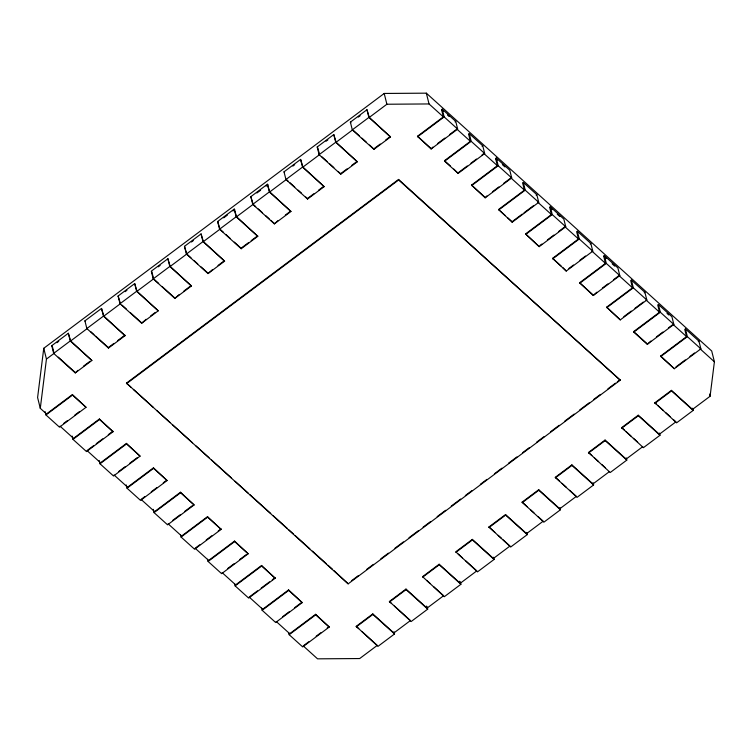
<?xml version="1.0" encoding="UTF-8"?>
<svg xmlns="http://www.w3.org/2000/svg" width="752" height="752" viewBox="0 0 752 752"><rect width="100%" height="100%" fill="white"/><g stroke="black" fill="none" stroke-linecap="round" stroke-linejoin="round"><path stroke-width="1.13" d="M692.62 408.223L693.175 410.423L676.584 422.84L654.832 402.799L671.423 390.373L692.507 409.417L710.085 396.257L714.4 361.778L711.712 350.996L426.346 93.163L384.197 93.455L43.757 348.289L37.6 397.545L40.288 408.327L46.502 413.948L72.389 394.574L86.029 407.293L59.483 427.164L45.966 414.954L45.148 411.654M40.288 408.327L46.445 359.08L43.757 348.289M51.747 345.685L68.338 333.268L70.669 340.947L91.876 360.499L75.285 372.917L53.665 353.384L51.747 345.685L52.283 346.174M84.929 320.85L101.52 308.433L103.851 316.103L125.058 335.665L108.467 348.082L86.847 328.549L84.929 320.85L85.465 321.339M118.111 296.006L134.702 283.589L137.033 291.268L158.24 310.83L141.649 323.247L120.029 303.714L118.111 296.006L120.442 303.686L103.851 316.103M167.884 258.754L151.293 271.171L153.211 278.87L174.831 298.403L191.422 285.986L170.215 266.434L167.884 258.754L169.802 266.452L191.422 285.986M184.475 246.336L201.066 233.919L203.397 241.589L224.604 261.151L208.013 273.568L186.393 254.035L184.475 246.336L186.806 254.007L191.017 257.823M217.657 221.492L234.248 209.075L236.579 216.755L257.786 236.316L241.195 248.733L219.575 229.2L217.657 221.492L219.988 229.172L223.363 232.218M250.839 196.657L267.43 184.24L269.761 191.92L290.968 211.472L274.377 223.889L252.757 204.356L250.839 196.657L253.17 204.337L255.699 206.621M284.021 171.823L300.612 159.405L302.943 167.076L324.15 186.637L307.559 199.054L285.939 179.521L284.021 171.823L284.557 172.311M317.194 146.978L333.785 134.561L336.125 142.241L357.332 161.802L340.741 174.22L319.121 154.686L317.194 146.978L317.739 147.467M350.376 122.144L366.967 109.726L369.307 117.406L390.514 136.958L373.923 149.375L352.303 129.842L350.376 122.144L350.921 122.632M56.898 342.724L58.741 341.342M125.105 291.673L126.947 290.291M158.287 266.828L160.129 265.447M191.469 241.994L193.311 240.612M223.72 217.845L227.414 215.081M232.941 210.945L234.784 209.564M256.902 193.01L260.596 190.247M266.123 186.111L267.966 184.729M292.857 166.098L294.699 164.716M326.03 141.263L327.881 139.881M358.29 117.115L360.133 115.733M53.665 353.384L70.256 340.966L68.338 333.268M86.847 328.549L103.438 316.131L101.52 308.433M120.029 303.714L136.62 291.297L134.702 283.589M153.211 278.87L169.802 266.452M186.393 254.035L202.984 241.618L201.066 233.919M219.575 229.2L236.166 216.783L234.248 209.075M252.757 204.356L269.348 191.939L267.43 184.24M285.939 179.521L302.53 167.104L300.612 159.405M319.121 154.686L335.712 142.269L333.785 134.561M352.303 129.842L368.894 117.425L366.967 109.726M46.445 359.08L54.078 353.365M70.669 340.947L87.26 328.521M137.033 291.268L153.624 278.851L151.829 271.66M170.215 266.434L186.806 254.007M203.397 241.589L219.988 229.172M236.579 216.755L253.17 204.337M269.761 191.92L286.352 179.493L288.035 181.025M302.943 167.076L319.534 154.658M336.125 142.241L352.716 129.823M369.307 117.406L386.885 104.237L429.035 103.945L443.351 116.88L417.473 136.253L431.112 148.981L457.658 129.109L455.74 121.41L442.223 109.2L441.565 109.698L443.351 116.88M75.285 372.917L77.926 370.341M83.453 366.196L89.902 361.364M108.467 348.082L108.335 347.565L113.872 343.429M117.556 340.665L124.926 335.148M141.649 323.247L146.132 319.28M150.738 315.831L155.344 312.381M174.831 298.403L179.314 294.446M183.92 290.996L191.29 285.478M208.013 273.568L212.487 269.601M218.024 265.465L224.472 260.634M241.195 248.733L241.063 248.216L248.442 242.699M251.206 240.631L257.654 235.799M274.377 223.889L277.93 220.618M285.309 215.1L289.915 211.65M307.559 199.054L307.427 198.537L313.875 193.715M318.491 190.265L323.097 186.816M340.741 174.22L340.609 173.703L347.057 168.871M351.673 165.421L356.279 161.971M380.239 144.036L373.791 148.868L373.923 149.375M385.776 139.9L390.382 136.45M45.966 414.954L72.512 395.082L72.389 394.574M417.604 136.77L444.15 116.898L442.223 109.2M455.073 121.899L455.74 121.41M63.713 423.385L67.407 420.622M74.805 415.085L79.43 411.626M431.112 148.981L432.832 147.082M437.457 143.623L444.855 138.086M449.47 134.627L455.947 129.786M126.449 383.125L398.541 179.446L620.259 380.174L348.167 583.843L126.449 383.125L130.792 387.045M126.58 383.633L398.663 179.963L398.541 179.446M469.248 133.612L468.59 134.11L470.376 141.301L444.498 160.674L444.629 161.191L458.137 173.392L484.683 153.521L482.765 145.822L469.248 133.612L471.175 141.32L484.683 153.521M72.173 436.075L72.991 439.375L86.499 451.576L113.044 431.714L99.405 418.986L73.527 438.36L60.019 426.149M72.991 439.375L99.537 419.503L99.405 418.986M444.629 161.191L471.175 141.32M482.098 146.32L482.765 145.822M93.511 445.729L87.035 450.57L100.552 462.781L126.43 443.407L140.069 456.126L113.524 475.997L100.016 463.787L99.189 460.487M96.284 443.652L102.751 438.811M108.297 434.656L112.922 431.197M458.936 172.189L467.255 165.966M470.949 163.193L476.495 159.048M482.041 154.893L483.893 153.511L497.401 165.713L471.523 185.086L485.162 197.814L511.708 177.942L509.781 170.234L496.273 158.033L495.606 158.531L497.401 165.713M100.016 463.787L126.562 443.915L126.43 443.407M471.645 185.603L498.191 165.731L496.273 158.033M118.684 471.523L125.152 466.682M129.776 463.223L137.174 457.686M485.162 197.814L486.882 195.915M492.428 191.76L498.896 186.919M503.52 183.46L510.918 177.923L524.426 190.134L498.548 209.507L512.187 222.225L538.733 202.354L536.806 194.655L523.298 182.445L522.631 182.943L524.426 190.134M126.214 484.899L127.041 488.208L140.549 500.409L167.094 480.537L153.455 467.819L127.577 487.193L114.06 474.982M127.041 488.208L153.587 468.336L153.455 467.819M498.67 210.015L525.216 190.153L523.298 182.445M536.148 195.153L536.806 194.655M144.779 496.63L141.085 499.403L154.602 511.614L180.48 492.24L194.119 504.959L167.574 524.83L154.066 512.62L153.239 509.32M151.255 491.789L156.801 487.644M163.269 482.793L166.042 480.716M512.187 222.225L512.056 221.718L522.226 214.104M524.069 212.722L533.318 205.804M549.656 207.364L550.323 206.866L563.831 219.067L565.748 226.775L539.203 246.647L525.563 233.919L551.451 214.546L549.656 207.364L552.194 209.648M154.066 512.62L180.612 492.748L180.48 492.24M525.695 234.436L552.241 214.564L550.323 206.866M172.734 520.356L180.123 514.819M184.748 511.36L192.145 505.833M540.002 245.434L541.854 244.052M547.4 239.907L553.867 235.056M558.492 231.597L564.959 226.756L578.476 238.967L552.588 258.34L566.228 271.058L592.773 251.187L590.856 243.488L577.348 231.278L576.681 231.776L578.476 238.967M180.536 534.832L181.082 537.041L194.599 549.242L221.144 529.37L207.505 516.652L181.617 536.026L168.11 523.815M181.082 537.041L207.627 517.169L207.505 516.652M552.72 258.848L579.266 238.986L577.348 231.278M590.188 243.986L590.856 243.488M199.75 544.777L195.135 548.236L208.642 560.447L234.53 541.073L248.169 553.792L221.624 573.663L208.107 561.453L207.561 559.253M206.227 539.936L211.773 535.781M218.24 530.94L221.013 528.863M568.879 268.473L573.494 265.014M579.971 260.164L585.517 256.018M603.706 256.188L604.364 255.699L617.881 267.9L619.798 275.608L593.253 295.48L579.613 282.752L605.492 263.379L603.706 256.188L606.234 258.481M208.107 561.453L234.652 541.581L234.53 541.073M579.745 283.269L606.291 263.397L604.364 255.699M227.706 568.503L234.173 563.652M239.719 559.507L246.186 554.666M593.253 295.48L596.825 292.199M602.371 288.044L607.917 283.889M613.463 279.744L619.009 275.589L632.517 287.8L606.638 307.173L620.278 319.891L646.823 300.02L644.906 292.321L631.389 280.111L630.731 280.609L632.517 287.8M234.586 583.665L235.132 585.874L248.639 598.075L275.185 578.203L261.546 565.485L235.667 584.859L222.16 572.648M235.132 585.874L261.677 566.002L261.546 565.485M606.77 307.681L633.306 287.819L631.389 280.111M644.238 292.819L644.906 292.321M257.494 590.837L249.175 597.069L262.692 609.28L288.571 589.897L302.21 602.625L275.664 622.496L262.157 610.286L261.602 608.086M261.198 588.073L269.517 581.841M272.29 579.773L275.063 577.696M623.85 316.611L631.238 311.074M634.942 308.311L643.261 302.078M658.414 304.532L657.746 305.021L659.542 312.212L633.663 331.585L633.786 332.102L647.303 344.313L673.848 324.441L671.921 316.733L658.414 304.532L660.331 312.23L673.848 324.441M262.157 610.286L288.702 590.414L288.571 589.897M633.786 332.102L660.331 312.23M282.677 616.64L289.144 611.799M294.69 607.644L301.157 602.803M647.303 344.313L650.865 341.032M656.411 336.877L662.888 332.036M668.434 327.881L672.128 325.118M685.439 328.944L684.771 329.442L686.567 336.633L660.688 356.006L660.811 356.514L674.328 368.724L700.873 348.853L698.946 341.154L685.439 328.944L687.356 336.642L700.873 348.853M351.795 580.525L358.366 575.609M366.807 569.283L373.377 564.367M380.879 558.755L388.389 553.134M394.95 548.217L403.401 541.901M409.032 537.68L418.413 530.658M423.103 527.152L430.605 521.531M437.175 516.615L445.616 510.298M451.247 506.077L460.628 499.055M465.319 495.549L471.889 490.633M480.331 484.307L486.901 479.391M494.412 473.769L501.913 468.158M508.484 463.241L516.925 456.915M522.555 452.704L529.126 447.788M536.627 442.167L544.138 436.555M550.699 431.639L559.15 425.312M564.771 421.101L574.161 414.079M579.783 409.859L589.173 402.837M593.864 399.331L600.425 394.415M607.936 388.793L615.437 383.172M617.317 381.772L620.127 379.666M288.627 632.498L289.182 634.697L302.689 646.908L329.235 627.036L315.596 614.318L289.717 633.692L276.2 621.481M289.182 634.697L315.727 614.835L315.596 614.318M660.811 356.514L687.356 336.642M698.288 341.652L698.946 341.154M304.146 645.207L308.771 641.747M316.169 636.211L320.784 632.752M327.261 627.911L329.103 626.529M676.048 366.826L685.288 359.907M689.913 356.448L694.528 352.989M393.992 631.765L394.537 633.964L377.946 646.382L356.204 626.341L372.795 613.914L393.869 632.958L410.46 620.541L394.443 606.065M427.174 606.93L427.719 609.129L411.128 621.547L389.386 601.497L405.977 589.079L427.051 608.124L443.642 595.706L433.528 586.56M465.864 560.964L476.824 570.871L460.233 583.289L439.149 564.244L422.568 576.662L444.31 596.703L460.901 584.285L460.356 582.086M503.257 539.936L510.006 546.027L493.415 558.445L472.331 539.4L455.74 551.827L477.492 571.868L494.083 559.45L493.538 557.251M526.72 532.416L527.265 534.616L510.674 547.033L488.922 526.983L505.513 514.565L526.597 533.61L543.188 521.192L538.131 516.624M559.892 507.572L560.447 509.771L543.856 522.189L522.104 502.148L538.695 489.731L559.779 508.775L576.37 496.358L569.621 490.257M593.074 482.737L593.629 484.937L577.038 497.354L555.286 477.313L571.877 464.886L592.961 483.931L609.552 471.513M626.256 457.902L626.811 460.102L610.22 472.519L588.468 452.469L605.059 440.052L626.143 459.096L642.734 446.679M659.438 433.058L659.993 435.258L643.402 447.675L621.65 427.634L638.241 415.217L659.325 434.261L675.916 421.844L673.378 419.55M356.326 626.848L372.917 614.431L372.795 613.914M389.508 602.014L406.099 589.596L405.977 589.079M422.69 577.169L439.281 564.752L439.149 564.244M455.872 552.335L472.463 539.917L472.331 539.4M489.054 527.5L505.645 515.082L505.513 514.565M522.236 502.656L538.827 490.238L538.695 489.731M555.418 477.821L572.009 465.403L571.877 464.886M588.6 452.986L605.191 440.569L605.059 440.052M621.782 428.142L638.373 415.724L638.241 415.217M654.964 403.307L671.555 390.89L671.423 390.373M441.565 109.698L443.248 111.221M447.478 115.037L449.16 116.56M495.606 158.531L497.298 160.054M502.364 164.632L504.902 166.916M557.26 214.226L559.789 216.52M612.147 263.82L614.685 266.114M667.043 313.415L668.725 314.947M444.15 116.898L457.658 129.109M498.191 165.731L511.708 177.942M525.216 190.153L538.733 202.354M552.241 214.564L565.748 226.775M579.266 238.986L592.773 251.187M606.291 263.397L619.798 275.608M633.306 287.819L646.823 300.02M456.868 129.09L470.376 141.301M537.934 202.344L551.451 214.546M591.984 251.177L605.492 263.379M646.034 300.001L659.542 312.212M673.059 324.422L686.567 336.633M700.074 348.834L714.4 361.778M417.473 136.253L430.99 148.464M445.344 161.436L450.41 166.013M453.785 169.068L458.137 173.392M471.523 185.086L485.031 197.297M500.23 211.03L505.297 215.608M507.835 217.901L512.056 221.718M525.563 233.919L539.203 246.647M552.588 258.34L561.039 265.973M562.722 267.496L566.228 271.058M579.613 282.752L593.121 294.963M606.638 307.173L620.278 319.891M633.663 331.585L647.171 343.796M660.688 356.006L674.328 368.724M368.894 117.425L390.514 136.958M671.555 390.89L693.175 410.423M353.553 130.585L359.456 135.915M361.985 138.199L366.205 142.006M369.58 145.061L372.945 148.106M654.832 402.799L656.524 404.322M658.207 405.845L663.264 410.413M665.793 412.698L670.013 416.505M398.663 179.963L620.259 380.174M335.712 142.269L357.332 161.802M638.373 415.724L659.993 435.258M322.063 156.942L327.12 161.511M329.649 163.804L333.86 167.611M338.08 171.418L340.609 173.703M621.65 427.634L624.179 429.918M625.871 431.441L630.928 436.01M633.457 438.294L637.668 442.11M302.53 167.104L324.15 186.637M605.191 440.569L626.811 460.102M289.717 182.548L294.784 187.116M298.149 190.162L301.524 193.208M305.744 197.015L307.427 198.537M588.468 452.469L591.843 455.515M594.371 457.799L598.592 461.615M601.957 464.661L605.332 467.706M269.348 191.939L290.968 211.472M572.009 465.403L593.629 484.937M258.227 208.906L262.439 212.713M265.813 215.758L269.188 218.813M270.87 220.336L274.245 223.382M555.286 477.313L559.507 481.12M562.035 483.404L566.247 487.211M236.166 216.783L257.786 236.316M538.827 490.238L560.447 509.771M225.891 234.502L230.103 238.318M234.323 242.125L241.063 248.216M522.104 502.148L527.171 506.716M530.536 509.762L533.911 512.808M202.984 241.618L224.604 261.151M505.645 515.082L527.265 534.616M194.392 260.869L197.767 263.914M201.141 266.96L207.881 273.051M488.922 526.983L494.825 532.313M498.2 535.368L501.575 538.413M472.463 539.917L494.083 559.45M154.47 279.612L158.681 283.419M162.056 286.465L174.699 297.895M458.278 554.111L462.489 557.918M136.62 291.297L158.24 310.83M439.281 564.752L460.901 584.285M122.125 305.209L126.345 309.016M130.557 312.832L141.517 322.73M426.779 580.469L430.153 583.514M103.438 316.131L125.058 335.665M406.099 589.596L427.719 609.129M90.635 331.576L94.009 334.621M95.692 336.144L108.335 347.565M389.386 601.497L391.068 603.019M133.405 389.404L153.389 407.462M156.867 410.601L169.896 422.38M172.509 424.73L192.493 442.796M195.971 445.936L209 457.714M211.613 460.064L231.597 478.122M235.075 481.261L248.113 493.039M249.843 494.609L270.701 513.456M273.305 515.806L287.217 528.374M288.947 529.944L293.299 533.873M295.038 535.443L309.805 548.791M312.418 551.141L326.321 563.709M328.06 565.278L332.403 569.198M334.142 570.768L348.167 583.843M70.256 340.966L91.876 360.499M372.917 614.431L394.537 633.964M58.299 357.172L75.153 372.409M356.204 626.341L358.732 628.625M362.097 631.671L377.278 645.385L359.691 658.545L317.551 658.837L303.225 645.902M72.512 395.082L86.029 407.293M99.537 419.503L113.044 431.714M126.562 443.915L140.069 456.126M153.587 468.336L167.094 480.537M180.612 492.748L194.119 504.959M207.627 517.169L221.144 529.37M234.652 541.581L248.169 553.792M261.677 566.002L275.185 578.203M288.702 590.414L302.21 602.625M315.727 614.835L329.235 627.036M709.55 394.104L710.085 396.257M426.346 93.163L429.035 103.945M384.197 93.455L386.885 104.237M459.716 581.23L460.233 583.289M317.993 148.501L319.271 153.634M426.534 606.074L427.051 608.124M52.546 347.198L53.824 352.34"/></g></svg>
